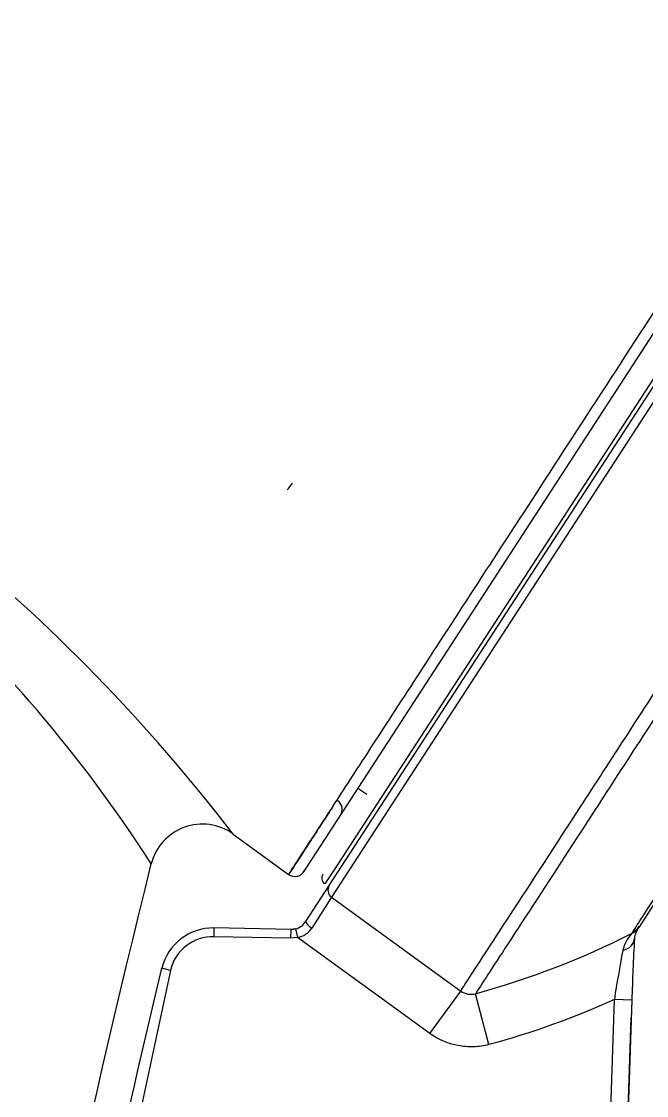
# Model space of a CAD drawing. Header units: millimetres. Extents: x -60 to 7633, y -2614 to 2146.
# Drawn here: x 3249.71 to 3267.54, y 983.01 to 1013.66 of the extents above; entities that cross this region are included whole.
import ezdxf

# ---------------------------------------------------------------- set-up
doc = ezdxf.new("R2010")
doc.units = ezdxf.units.MM
doc.layers.get('0').update_dxf_attribs({"color": 250})

msp = doc.modelspace()

# ---------------------------------------------------------------- linework, layer by layer
at = {"linetype": 'Continuous'}
for p, q in [((3258.493, 989.009), (3311.972, 1071.36)), ((3312.307, 1071.44), (3258.556, 988.671)), ((3311.827, 1071.371), (3258.63, 989.455)), ((3257.763, 989.399), (3284.665, 1030.824)), ((3259.308, 991.777), (3259.559, 991.608)), ((3255.755, 990.468), (3257.333, 989.321)), ((3258.63, 989.455), (3258.369, 989.052)), ((3257.826, 987.982), (3258.493, 989.009)), ((3258.556, 988.671), (3257.992, 987.786)), ((3258.556, 988.671), (3262.241, 985.993)), ((3268.007, 988.873), (3267.336, 987.839)), ((3255.204, 987.793), (3255.199, 987.543)), ((3257.395, 987.752), (3255.204, 987.793)), ((3257.395, 987.752), (3257.39, 987.502)), ((3257.53, 987.768), (3257.395, 987.752)), ((3257.395, 987.752), (3257.527, 987.767)), ((3257.527, 987.767), (3257.588, 987.525)), ((3267.336, 987.839), (3267.316, 987.809)), ((3257.39, 987.502), (3255.199, 987.543)), ((3257.588, 987.525), (3257.39, 987.502)), ((3261.361, 984.782), (3257.588, 987.525)), ((3267.115, 987.631), (3267.116, 987.632)), ((3267.116, 987.632), (3267.136, 987.663)), ((3253.96, 986.584), (3250.638, 971.012)), ((3253.71, 986.616), (3253.717, 986.642)), ((3253.717, 986.642), (3253.71, 986.616)), ((3253.96, 986.584), (3253.717, 986.642)), ((3261.361, 984.782), (3262.241, 985.993)), ((3263.042, 984.466), (3262.662, 985.915)), ((3266.124, 970.471), (3266.622, 985.748)), ((3267.122, 985.732), (3266.622, 985.748)), ((3267.122, 985.732), (3266.624, 970.455)), ((3267.094, 985.233), (3266.563, 968.956))]:
    msp.add_line(p, q, dxfattribs=at)
for centre, radius, start, end in [((-1704.8, 4242.455), 5904.094, 326.8342149, 327.2323516), ((3215.07, 959.221), 51.298, 37.5279, 64.2283), ((3219.665, 967.936), 40.117, 32.719, 63.8021), ((3258.56, 991.177), 0.3, 327, 54.0001), ((3254.871, 989.256), 1.5, 54, 165.9651), ((3257.512, 989.563), 0.3, 233.2567, 333.9052), ((3258.478, 989.215), 0.2, 146.9919, 232.0915), ((3255.176, 986.293), 1.5, 88.9313, 166.525), ((3257.402, 988.256), 0.504, 284.3332, 327.2019), ((3257.498, 988.107), 0.589, 278.8201, 326.9826), ((3267.879, 987.413), 0.688, 145.0247, 173.5509), ((3256.115, 1009.538), 24.513, 285.4907, 296.6643), ((3267.944, 986.889), 1.113, 138.1944, 166.3265), ((3336.115, 983.744), 69.022, 176.88832, 178.34909), ((3303.215, 980.193), 37.012, 169.1631, 171.3682), ((3262.533, 986.399), 0.5, 234.2616, 284.994)]:
    msp.add_arc(centre, radius, start, end, dxfattribs=at)
for centre, major_axis, ratio, start_param, end_param in [((3257.47, 1000.532), (0.177, 0.242), 0.009692, 3.141593, 4.538123), ((3258.702, 988.873), (-0.21, 0.136), 0.997629, 0, 1.518338), ((3258.035, 987.846), (-0.21, 0.136), 0.298638, 0, 1.55508), ((3266.896, 988.08), (0.419, -0.272), 0.995823, 5.740954, 6.283185), ((3266.896, 988.081), (0.419, -0.272), 0.997166, 5.741584, 6.283185), ((3266.916, 988.112), (-0.419, 0.272), 0.996358, 2.599955, 3.141593), ((3266.696, 987.507), (-0.499, 0.03), 0.742012, 1.95793, 3.179311)]:
    msp.add_ellipse(centre, major_axis=major_axis, ratio=ratio, start_param=start_param, end_param=end_param, dxfattribs=at)
for points, knots in [([(3262.241, 985.993), (3262.359, 986.177), (3262.642, 986.613), (3263.533, 987.982), (3264.149, 988.926), (3265.654, 991.249), (3266.55, 992.629), (3268.634, 995.835), (3269.815, 997.649), (3272.366, 1001.581), (3273.752, 1003.717), (3276.738, 1008.313), (3278.299, 1010.712), (3281.547, 1015.716), (3283.245, 1018.335), (3286.66, 1023.59), (3288.393, 1026.255), (3291.876, 1031.621), (3293.61, 1034.295), (3296.992, 1039.501), (3298.626, 1042.013), (3301.774, 1046.864), (3303.303, 1049.222), (3306.132, 1053.578), (3307.443, 1055.592), (3309.848, 1059.298), (3310.939, 1060.982), (3312.817, 1063.873), (3313.618, 1065.102), (3314.925, 1067.117), (3315.417, 1067.88), (3316.08, 1068.901), (3316.253, 1069.162), (3316.253, 1069.161)], [0, 0, 0, 0, 0.0625, 0.0625, 0.125, 0.125, 0.1875, 0.1875, 0.25, 0.25, 0.3125, 0.3125, 0.375, 0.375, 0.4375, 0.4375, 0.5, 0.5, 0.5625, 0.5625, 0.625, 0.625, 0.6875, 0.6875, 0.75, 0.75, 0.8125, 0.8125, 0.875, 0.875, 0.9375, 0.9375, 1, 1, 1, 1]), ([(3316.497, 1068.809), (3316.496, 1068.811), (3316.324, 1068.551), (3315.664, 1067.534), (3315.174, 1066.773), (3313.871, 1064.766), (3313.073, 1063.542), (3311.203, 1060.662), (3310.116, 1058.984), (3307.72, 1055.293), (3306.414, 1053.286), (3303.595, 1048.947), (3302.072, 1046.597), (3298.936, 1041.765), (3297.308, 1039.262), (3293.938, 1034.076), (3292.21, 1031.411), (3288.74, 1026.064), (3287.012, 1023.408), (3283.609, 1018.171), (3281.917, 1015.561), (3278.68, 1010.574), (3277.124, 1008.182), (3274.147, 1003.601), (3272.766, 1001.472), (3270.222, 997.551), (3269.045, 995.742), (3266.966, 992.544), (3266.073, 991.167), (3264.57, 988.849), (3263.956, 987.906), (3263.064, 986.538), (3262.781, 986.101), (3262.662, 985.915)], [0, 0, 0, 0, 0.0625, 0.0625, 0.125, 0.125, 0.1875, 0.1875, 0.25, 0.25, 0.3125, 0.3125, 0.375, 0.375, 0.4375, 0.4375, 0.5, 0.5, 0.5625, 0.5625, 0.625, 0.625, 0.6875, 0.6875, 0.75, 0.75, 0.8125, 0.8125, 0.875, 0.875, 0.9375, 0.9375, 1, 1, 1, 1]), ([(3257.336, 989.322), (3257.338, 989.324), (3257.342, 989.331), (3257.413, 989.439), (3257.693, 989.871), (3258.433, 991.009), (3258.735, 991.476), (3259.44, 992.56), (3259.841, 993.178), (3260.738, 994.559), (3261.234, 995.324), (3262.323, 997), (3262.919, 997.918), (3264.824, 1000.852), (3266.244, 1003.037), (3269.373, 1007.856), (3271.092, 1010.503), (3274.661, 1015.999), (3276.541, 1018.894), (3280.433, 1024.888), (3282.405, 1027.923), (3284.402, 1030.998)], [0, 0, 0, 0, 0.014554, 0.014554, 0.155332, 0.155332, 0.225721, 0.225721, 0.29611, 0.29611, 0.366499, 0.366499, 0.436888, 0.436888, 0.577666, 0.577666, 0.718444, 0.718444, 0.859222, 0.859222, 1, 1, 1, 1]), ([(3258.595, 991.26), (3258.574, 991.227), (3258.552, 991.194), (3258.239, 990.712), (3258.002, 990.346), (3257.631, 989.776), (3257.499, 989.571), (3257.388, 989.401), (3257.365, 989.366), (3257.351, 989.344)], [0, 0, 0, 0, 0.029267, 0.029267, 0.432999, 0.432999, 0.83673, 0.83673, 1, 1, 1, 1]), ([(3255.199, 987.543), (3254.914, 987.548), (3254.636, 987.456), (3254.186, 987.108), (3254.026, 986.861), (3253.96, 986.584)], [0, 0, 0, 0, 0.5, 0.5, 1, 1, 1, 1]), ([(3263.042, 984.466), (3262.898, 984.428), (3262.753, 984.407), (3262.46, 984.397), (3262.311, 984.408), (3261.878, 984.489), (3261.601, 984.607), (3261.361, 984.782)], [0, 0, 0, 0, 0.25, 0.25, 0.5, 0.5, 1, 1, 1, 1])]:
    msp.add_open_spline(points, degree=3, knots=knots, dxfattribs=at)
for points in [[(3240.113, 880.553), (3242.158, 923.188), (3245.766, 959.018), (3253.416, 989.619)], [(3267.136, 987.663), (3267.251, 987.841), (3267.477, 988.188), (3267.811, 988.702)], [(3250.392, 971.058), (3251.378, 976.278), (3252.478, 981.476), (3253.717, 986.642)], [(3266.622, 985.748), (3265.462, 985.234), (3264.271, 984.788), (3263.042, 984.466)]]:
    msp.add_open_spline(points, degree=3, dxfattribs=at)

doc.saveas('drawing.dxf')
